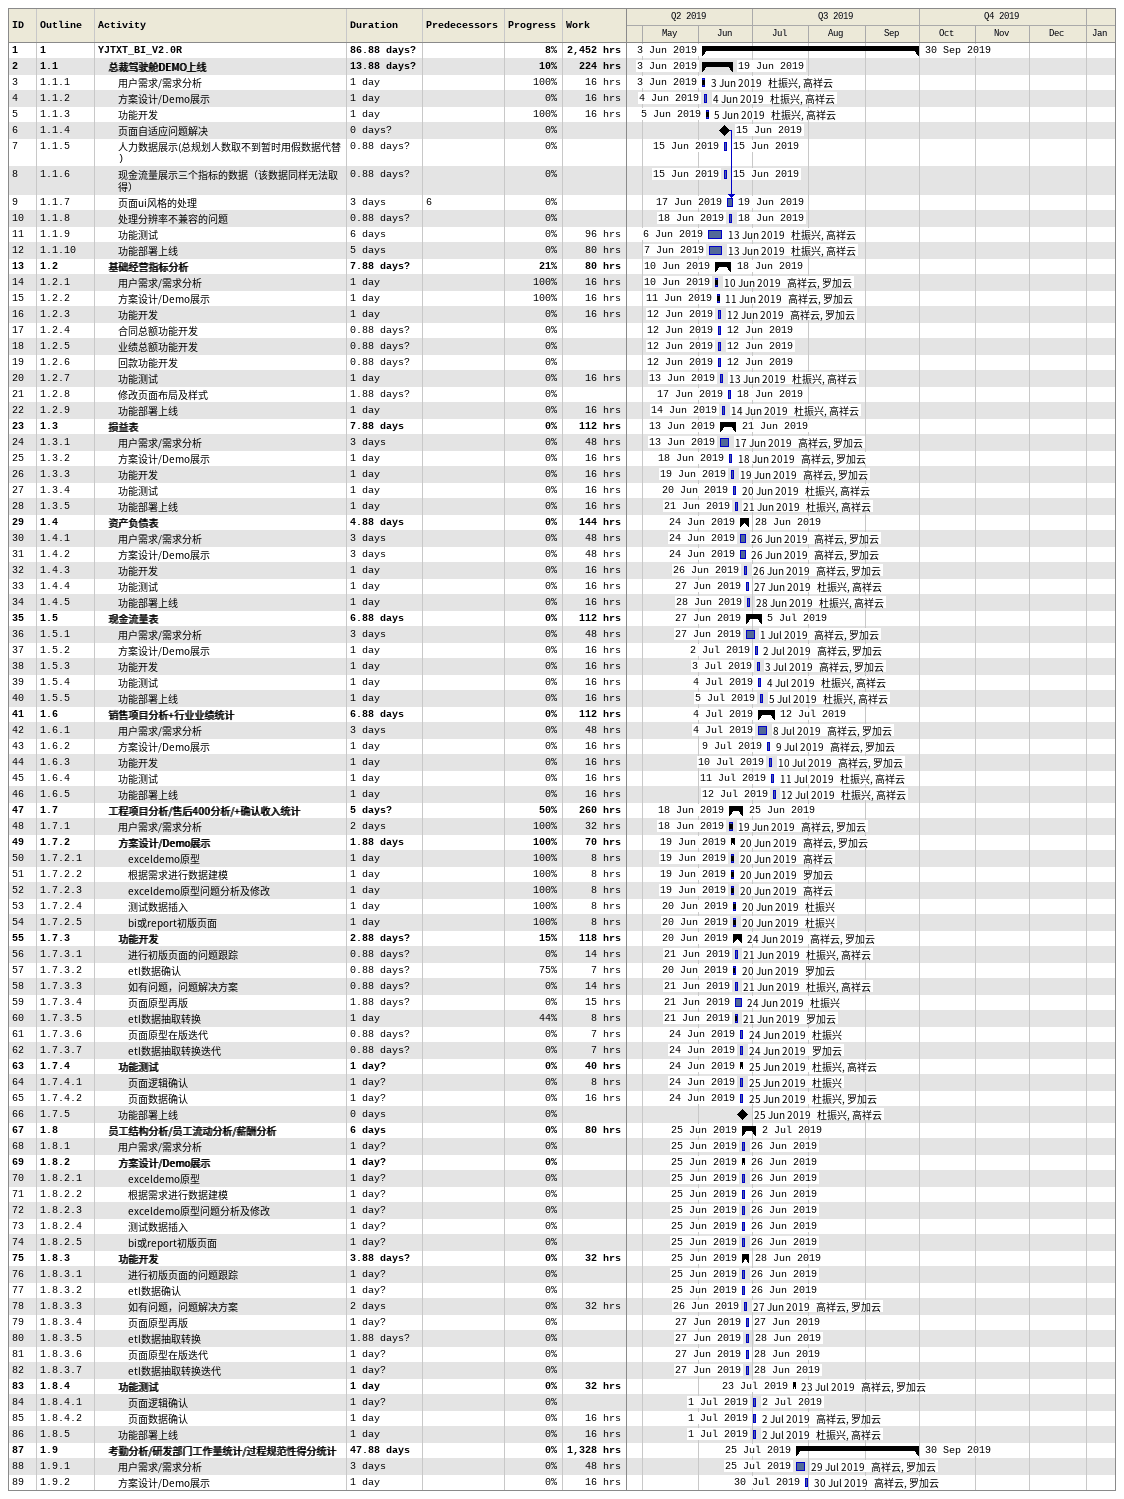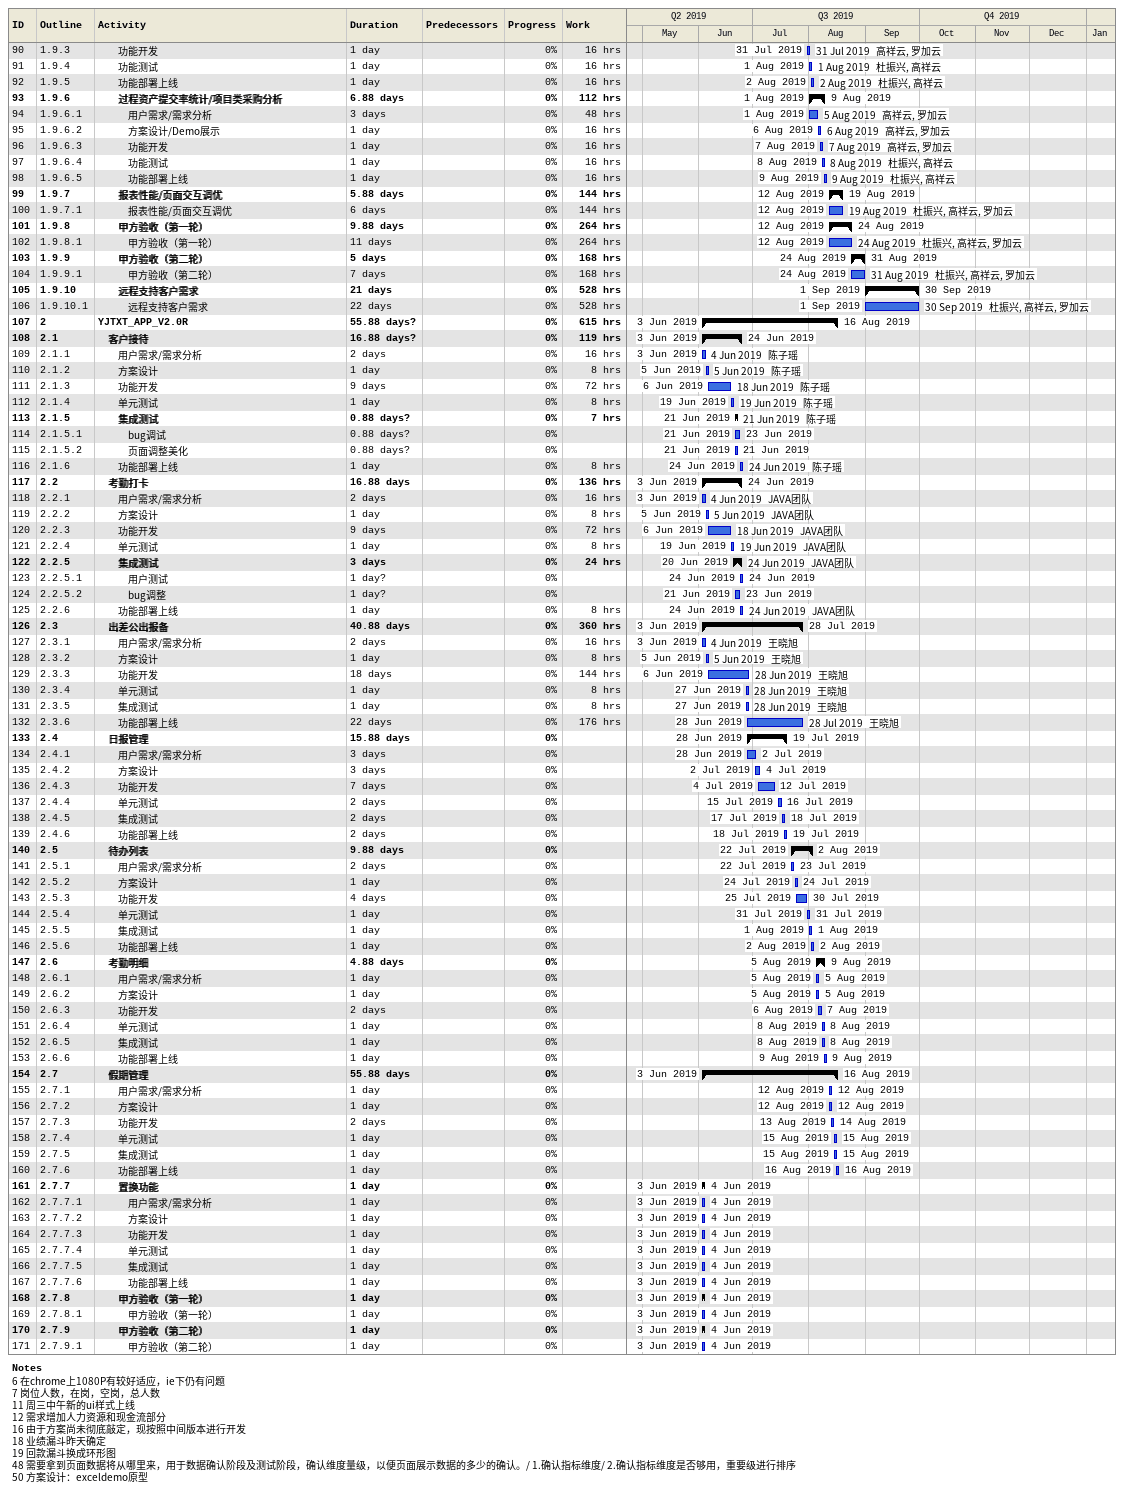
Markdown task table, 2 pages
| ID | WBS | Task | Duration | Start | Finish | Predecessors | Resources | % complete | Work (h) |
|---|---|---|---|---|---|---|---|---|---|
| 1 | 1 | **YJTXT_BI_V2.0R** | 86.88d? | 2019-06-03 | 2019-09-30 |  |  | 8 | 2452 |
| 2 | 1.1 | **总裁驾驶舱DEMO上线** | 13.88d? | 2019-06-03 | 2019-06-19 |  |  | 10 | 224 |
| 3 | 1.1.1 | 用户需求/需求分析 | 1d | 2019-06-03 | 2019-06-03 |  | 杜振兴, 高祥云 | 100 | 16 |
| 4 | 1.1.2 | 方案设计/Demo展示 | 1d | 2019-06-04 | 2019-06-04 |  | 杜振兴, 高祥云 | 0 | 16 |
| 5 | 1.1.3 | 功能开发 | 1d | 2019-06-05 | 2019-06-05 |  | 杜振兴, 高祥云 | 100 | 16 |
| 6 | 1.1.4 | 页面自适应问题解决 | 0d? | 2019-06-15 | 2019-06-15 |  |  | 0 |  |
| 7 | 1.1.5 | 人力数据展示(总规划人数取不到暂时用假数据代替) | 0.88d? | 2019-06-15 | 2019-06-15 |  |  | 0 |  |
| 8 | 1.1.6 | 现金流量展示三个指标的数据（该数据同样无法取得） | 0.88d? | 2019-06-15 | 2019-06-15 |  |  | 0 |  |
| 9 | 1.1.7 | 页面ui风格的处理 | 3d | 2019-06-17 | 2019-06-19 | 6 |  | 0 |  |
| 10 | 1.1.8 | 处理分辨率不兼容的问题 | 0.88d? | 2019-06-18 | 2019-06-18 |  |  | 0 |  |
| 11 | 1.1.9 | 功能测试 | 6d | 2019-06-06 | 2019-06-13 |  | 杜振兴, 高祥云 | 0 | 96 |
| 12 | 1.1.10 | 功能部署上线 | 5d | 2019-06-07 | 2019-06-13 |  | 杜振兴, 高祥云 | 0 | 80 |
| 13 | 1.2 | **基础经营指标分析** | 7.88d? | 2019-06-10 | 2019-06-18 |  |  | 21 | 80 |
| 14 | 1.2.1 | 用户需求/需求分析 | 1d | 2019-06-10 | 2019-06-10 |  | 高祥云, 罗加云 | 100 | 16 |
| 15 | 1.2.2 | 方案设计/Demo展示 | 1d | 2019-06-11 | 2019-06-11 |  | 高祥云, 罗加云 | 100 | 16 |
| 16 | 1.2.3 | 功能开发 | 1d | 2019-06-12 | 2019-06-12 |  | 高祥云, 罗加云 | 0 | 16 |
| 17 | 1.2.4 | 合同总额功能开发 | 0.88d? | 2019-06-12 | 2019-06-12 |  |  | 0 |  |
| 18 | 1.2.5 | 业绩总额功能开发 | 0.88d? | 2019-06-12 | 2019-06-12 |  |  | 0 |  |
| 19 | 1.2.6 | 回款功能开发 | 0.88d? | 2019-06-12 | 2019-06-12 |  |  | 0 |  |
| 20 | 1.2.7 | 功能测试 | 1d | 2019-06-13 | 2019-06-13 |  | 杜振兴, 高祥云 | 0 | 16 |
| 21 | 1.2.8 | 修改页面布局及样式 | 1.88d? | 2019-06-17 | 2019-06-18 |  |  | 0 |  |
| 22 | 1.2.9 | 功能部署上线 | 1d | 2019-06-14 | 2019-06-14 |  | 杜振兴, 高祥云 | 0 | 16 |
| 23 | 1.3 | **损益表** | 7.88d | 2019-06-13 | 2019-06-21 |  |  | 0 | 112 |
| 24 | 1.3.1 | 用户需求/需求分析 | 3d | 2019-06-13 | 2019-06-17 |  | 高祥云, 罗加云 | 0 | 48 |
| 25 | 1.3.2 | 方案设计/Demo展示 | 1d | 2019-06-18 | 2019-06-18 |  | 高祥云, 罗加云 | 0 | 16 |
| 26 | 1.3.3 | 功能开发 | 1d | 2019-06-19 | 2019-06-19 |  | 高祥云, 罗加云 | 0 | 16 |
| 27 | 1.3.4 | 功能测试 | 1d | 2019-06-20 | 2019-06-20 |  | 杜振兴, 高祥云 | 0 | 16 |
| 28 | 1.3.5 | 功能部署上线 | 1d | 2019-06-21 | 2019-06-21 |  | 杜振兴, 高祥云 | 0 | 16 |
| 29 | 1.4 | **资产负债表** | 4.88d | 2019-06-24 | 2019-06-28 |  |  | 0 | 144 |
| 30 | 1.4.1 | 用户需求/需求分析 | 3d | 2019-06-24 | 2019-06-26 |  | 高祥云, 罗加云 | 0 | 48 |
| 31 | 1.4.2 | 方案设计/Demo展示 | 3d | 2019-06-24 | 2019-06-26 |  | 高祥云, 罗加云 | 0 | 48 |
| 32 | 1.4.3 | 功能开发 | 1d | 2019-06-26 | 2019-06-26 |  | 高祥云, 罗加云 | 0 | 16 |
| 33 | 1.4.4 | 功能测试 | 1d | 2019-06-27 | 2019-06-27 |  | 杜振兴, 高祥云 | 0 | 16 |
| 34 | 1.4.5 | 功能部署上线 | 1d | 2019-06-28 | 2019-06-28 |  | 杜振兴, 高祥云 | 0 | 16 |
| 35 | 1.5 | **现金流量表** | 6.88d | 2019-06-27 | 2019-07-05 |  |  | 0 | 112 |
| 36 | 1.5.1 | 用户需求/需求分析 | 3d | 2019-06-27 | 2019-07-01 |  | 高祥云, 罗加云 | 0 | 48 |
| 37 | 1.5.2 | 方案设计/Demo展示 | 1d | 2019-07-02 | 2019-07-02 |  | 高祥云, 罗加云 | 0 | 16 |
| 38 | 1.5.3 | 功能开发 | 1d | 2019-07-03 | 2019-07-03 |  | 高祥云, 罗加云 | 0 | 16 |
| 39 | 1.5.4 | 功能测试 | 1d | 2019-07-04 | 2019-07-04 |  | 杜振兴, 高祥云 | 0 | 16 |
| 40 | 1.5.5 | 功能部署上线 | 1d | 2019-07-05 | 2019-07-05 |  | 杜振兴, 高祥云 | 0 | 16 |
| 41 | 1.6 | **销售项目分析+行业业绩统计** | 6.88d | 2019-07-04 | 2019-07-12 |  |  | 0 | 112 |
| 42 | 1.6.1 | 用户需求/需求分析 | 3d | 2019-07-04 | 2019-07-08 |  | 高祥云, 罗加云 | 0 | 48 |
| 43 | 1.6.2 | 方案设计/Demo展示 | 1d | 2019-07-09 | 2019-07-09 |  | 高祥云, 罗加云 | 0 | 16 |
| 44 | 1.6.3 | 功能开发 | 1d | 2019-07-10 | 2019-07-10 |  | 高祥云, 罗加云 | 0 | 16 |
| 45 | 1.6.4 | 功能测试 | 1d | 2019-07-11 | 2019-07-11 |  | 杜振兴, 高祥云 | 0 | 16 |
| 46 | 1.6.5 | 功能部署上线 | 1d | 2019-07-12 | 2019-07-12 |  | 杜振兴, 高祥云 | 0 | 16 |
| 47 | 1.7 | **工程项目分析/售后400分析/+确认收入统计** | 5d? | 2019-06-18 | 2019-06-25 |  |  | 50 | 260 |
| 48 | 1.7.1 | 用户需求/需求分析 | 2d | 2019-06-18 | 2019-06-19 |  | 高祥云, 罗加云 | 100 | 32 |
| 49 | 1.7.2 | **方案设计/Demo展示** | 1.88d | 2019-06-19 | 2019-06-20 |  | 高祥云, 罗加云 | 100 | 70 |
| 50 | 1.7.2.1 | exceldemo原型 | 1d | 2019-06-19 | 2019-06-20 |  | 高祥云 | 100 | 8 |
| 51 | 1.7.2.2 | 根据需求进行数据建模 | 1d | 2019-06-19 | 2019-06-20 |  | 罗加云 | 100 | 8 |
| 52 | 1.7.2.3 | exceldemo原型问题分析及修改 | 1d | 2019-06-19 | 2019-06-20 |  | 高祥云 | 100 | 8 |
| 53 | 1.7.2.4 | 测试数据插入 | 1d | 2019-06-20 | 2019-06-20 |  | 杜振兴 | 100 | 8 |
| 54 | 1.7.2.5 | bi或report初版页面 | 1d | 2019-06-20 | 2019-06-20 |  | 杜振兴 | 100 | 8 |
| 55 | 1.7.3 | **功能开发** | 2.88d? | 2019-06-20 | 2019-06-24 |  | 高祥云, 罗加云 | 15 | 118 |
| 56 | 1.7.3.1 | 进行初版页面的问题跟踪 | 0.88d? | 2019-06-21 | 2019-06-21 |  | 杜振兴, 高祥云 | 0 | 14 |
| 57 | 1.7.3.2 | etl数据确认 | 0.88d? | 2019-06-20 | 2019-06-20 |  | 罗加云 | 75 | 7 |
| 58 | 1.7.3.3 | 如有问题，问题解决方案 | 0.88d? | 2019-06-21 | 2019-06-21 |  | 杜振兴, 高祥云 | 0 | 14 |
| 59 | 1.7.3.4 | 页面原型再版 | 1.88d? | 2019-06-21 | 2019-06-24 |  | 杜振兴 | 0 | 15 |
| 60 | 1.7.3.5 | etl数据抽取转换 | 1d | 2019-06-21 | 2019-06-21 |  | 罗加云 | 44 | 8 |
| 61 | 1.7.3.6 | 页面原型在版迭代 | 0.88d? | 2019-06-24 | 2019-06-24 |  | 杜振兴 | 0 | 7 |
| 62 | 1.7.3.7 | etl数据抽取转换迭代 | 0.88d? | 2019-06-24 | 2019-06-24 |  | 罗加云 | 0 | 7 |
| 63 | 1.7.4 | **功能测试** | 1d? | 2019-06-24 | 2019-06-25 |  | 杜振兴, 高祥云 | 0 | 40 |
| 64 | 1.7.4.1 | 页面逻辑确认 | 1d? | 2019-06-24 | 2019-06-25 |  | 杜振兴 | 0 | 8 |
| 65 | 1.7.4.2 | 页面数据确认 | 1d? | 2019-06-24 | 2019-06-25 |  | 杜振兴, 罗加云 | 0 | 16 |
| 66 | 1.7.5 | 功能部署上线 | 0d | 2019-06-25 | 2019-06-25 |  | 杜振兴, 高祥云 | 0 |  |
| 67 | 1.8 | **员工结构分析/员工流动分析/薪酬分析** | 6d | 2019-06-25 | 2019-07-02 |  |  | 0 | 80 |
| 68 | 1.8.1 | 用户需求/需求分析 | 1d? | 2019-06-25 | 2019-06-26 |  |  | 0 |  |
| 69 | 1.8.2 | **方案设计/Demo展示** | 1d? | 2019-06-25 | 2019-06-26 |  |  | 0 |  |
| 70 | 1.8.2.1 | exceldemo原型 | 1d? | 2019-06-25 | 2019-06-26 |  |  | 0 |  |
| 71 | 1.8.2.2 | 根据需求进行数据建模 | 1d? | 2019-06-25 | 2019-06-26 |  |  | 0 |  |
| 72 | 1.8.2.3 | exceldemo原型问题分析及修改 | 1d? | 2019-06-25 | 2019-06-26 |  |  | 0 |  |
| 73 | 1.8.2.4 | 测试数据插入 | 1d? | 2019-06-25 | 2019-06-26 |  |  | 0 |  |
| 74 | 1.8.2.5 | bi或report初版页面 | 1d? | 2019-06-25 | 2019-06-26 |  |  | 0 |  |
| 75 | 1.8.3 | **功能开发** | 3.88d? | 2019-06-25 | 2019-06-28 |  |  | 0 | 32 |
| 76 | 1.8.3.1 | 进行初版页面的问题跟踪 | 1d? | 2019-06-25 | 2019-06-26 |  |  | 0 |  |
| 77 | 1.8.3.2 | etl数据确认 | 1d? | 2019-06-25 | 2019-06-26 |  |  | 0 |  |
| 78 | 1.8.3.3 | 如有问题，问题解决方案 | 2d | 2019-06-26 | 2019-06-27 |  | 高祥云, 罗加云 | 0 | 32 |
| 79 | 1.8.3.4 | 页面原型再版 | 1d? | 2019-06-27 | 2019-06-27 |  |  | 0 |  |
| 80 | 1.8.3.5 | etl数据抽取转换 | 1.88d? | 2019-06-27 | 2019-06-28 |  |  | 0 |  |
| 81 | 1.8.3.6 | 页面原型在版迭代 | 1d? | 2019-06-27 | 2019-06-28 |  |  | 0 |  |
| 82 | 1.8.3.7 | etl数据抽取转换迭代 | 1d? | 2019-06-27 | 2019-06-28 |  |  | 0 |  |
| 83 | 1.8.4 | **功能测试** | 1d | 2019-07-23 | 2019-07-23 |  | 高祥云, 罗加云 | 0 | 32 |
| 84 | 1.8.4.1 | 页面逻辑确认 | 1d? | 2019-07-01 | 2019-07-02 |  |  | 0 |  |
| 85 | 1.8.4.2 | 页面数据确认 | 1d | 2019-07-01 | 2019-07-02 |  | 高祥云, 罗加云 | 0 | 16 |
| 86 | 1.8.5 | 功能部署上线 | 1d | 2019-07-01 | 2019-07-02 |  | 杜振兴, 高祥云 | 0 | 16 |
| 87 | 1.9 | **考勤分析/研发部门工作量统计/过程规范性得分统计** | 47.88d | 2019-07-25 | 2019-09-30 |  |  | 0 | 1328 |
| 88 | 1.9.1 | 用户需求/需求分析 | 3d | 2019-07-25 | 2019-07-29 |  | 高祥云, 罗加云 | 0 | 48 |
| 89 | 1.9.2 | 方案设计/Demo展示 | 1d | 2019-07-30 | 2019-07-30 |  | 高祥云, 罗加云 | 0 | 16 |
| 90 | 1.9.3 | 功能开发 | 1d | 2019-07-31 | 2019-07-31 |  | 高祥云, 罗加云 | 0 | 16 |
| 91 | 1.9.4 | 功能测试 | 1d | 2019-08-01 | 2019-08-01 |  | 杜振兴, 高祥云 | 0 | 16 |
| 92 | 1.9.5 | 功能部署上线 | 1d | 2019-08-02 | 2019-08-02 |  | 杜振兴, 高祥云 | 0 | 16 |
| 93 | 1.9.6 | **过程资产提交率统计/项目类采购分析** | 6.88d | 2019-08-01 | 2019-08-09 |  |  | 0 | 112 |
| 94 | 1.9.6.1 | 用户需求/需求分析 | 3d | 2019-08-01 | 2019-08-05 |  | 高祥云, 罗加云 | 0 | 48 |
| 95 | 1.9.6.2 | 方案设计/Demo展示 | 1d | 2019-08-06 | 2019-08-06 |  | 高祥云, 罗加云 | 0 | 16 |
| 96 | 1.9.6.3 | 功能开发 | 1d | 2019-08-07 | 2019-08-07 |  | 高祥云, 罗加云 | 0 | 16 |
| 97 | 1.9.6.4 | 功能测试 | 1d | 2019-08-08 | 2019-08-08 |  | 杜振兴, 高祥云 | 0 | 16 |
| 98 | 1.9.6.5 | 功能部署上线 | 1d | 2019-08-09 | 2019-08-09 |  | 杜振兴, 高祥云 | 0 | 16 |
| 99 | 1.9.7 | **报表性能/页面交互调优** | 5.88d | 2019-08-12 | 2019-08-19 |  |  | 0 | 144 |
| 100 | 1.9.7.1 | 报表性能/页面交互调优 | 6d | 2019-08-12 | 2019-08-19 |  | 杜振兴, 高祥云, 罗加云 | 0 | 144 |
| 101 | 1.9.8 | **甲方验收（第一轮）** | 9.88d | 2019-08-12 | 2019-08-24 |  |  | 0 | 264 |
| 102 | 1.9.8.1 | 甲方验收（第一轮） | 11d | 2019-08-12 | 2019-08-24 |  | 杜振兴, 高祥云, 罗加云 | 0 | 264 |
| 103 | 1.9.9 | **甲方验收（第二轮）** | 5d | 2019-08-24 | 2019-08-31 |  |  | 0 | 168 |
| 104 | 1.9.9.1 | 甲方验收（第二轮） | 7d | 2019-08-24 | 2019-08-31 |  | 杜振兴, 高祥云, 罗加云 | 0 | 168 |
| 105 | 1.9.10 | **远程支持客户需求** | 21d | 2019-09-01 | 2019-09-30 |  |  | 0 | 528 |
| 106 | 1.9.10.1 | 远程支持客户需求 | 22d | 2019-09-01 | 2019-09-30 |  | 杜振兴, 高祥云, 罗加云 | 0 | 528 |
| 107 | 2 | **YJTXT_APP_V2.0R** | 55.88d? | 2019-06-03 | 2019-08-16 |  |  | 0 | 615 |
| 108 | 2.1 | **客户接待** | 16.88d? | 2019-06-03 | 2019-06-24 |  |  | 0 | 119 |
| 109 | 2.1.1 | 用户需求/需求分析 | 2d | 2019-06-03 | 2019-06-04 |  | 陈子瑶 | 0 | 16 |
| 110 | 2.1.2 | 方案设计 | 1d | 2019-06-05 | 2019-06-05 |  | 陈子瑶 | 0 | 8 |
| 111 | 2.1.3 | 功能开发 | 9d | 2019-06-06 | 2019-06-18 |  | 陈子瑶 | 0 | 72 |
| 112 | 2.1.4 | 单元测试 | 1d | 2019-06-19 | 2019-06-19 |  | 陈子瑶 | 0 | 8 |
| 113 | 2.1.5 | **集成测试** | 0.88d? | 2019-06-21 | 2019-06-21 |  | 陈子瑶 | 0 | 7 |
| 114 | 2.1.5.1 | bug调试 | 0.88d? | 2019-06-21 | 2019-06-23 |  |  | 0 |  |
| 115 | 2.1.5.2 | 页面调整美化 | 0.88d? | 2019-06-21 | 2019-06-21 |  |  | 0 |  |
| 116 | 2.1.6 | 功能部署上线 | 1d | 2019-06-24 | 2019-06-24 |  | 陈子瑶 | 0 | 8 |
| 117 | 2.2 | **考勤打卡** | 16.88d | 2019-06-03 | 2019-06-24 |  |  | 0 | 136 |
| 118 | 2.2.1 | 用户需求/需求分析 | 2d | 2019-06-03 | 2019-06-04 |  | JAVA团队 | 0 | 16 |
| 119 | 2.2.2 | 方案设计 | 1d | 2019-06-05 | 2019-06-05 |  | JAVA团队 | 0 | 8 |
| 120 | 2.2.3 | 功能开发 | 9d | 2019-06-06 | 2019-06-18 |  | JAVA团队 | 0 | 72 |
| 121 | 2.2.4 | 单元测试 | 1d | 2019-06-19 | 2019-06-19 |  | JAVA团队 | 0 | 8 |
| 122 | 2.2.5 | **集成测试** | 3d | 2019-06-20 | 2019-06-24 |  | JAVA团队 | 0 | 24 |
| 123 | 2.2.5.1 | 用户测试 | 1d? | 2019-06-24 | 2019-06-24 |  |  | 0 |  |
| 124 | 2.2.5.2 | bug调整 | 1d? | 2019-06-21 | 2019-06-23 |  |  | 0 |  |
| 125 | 2.2.6 | 功能部署上线 | 1d | 2019-06-24 | 2019-06-24 |  | JAVA团队 | 0 | 8 |
| 126 | 2.3 | **出差公出报备** | 40.88d | 2019-06-03 | 2019-07-28 |  |  | 0 | 360 |
| 127 | 2.3.1 | 用户需求/需求分析 | 2d | 2019-06-03 | 2019-06-04 |  | 王晓旭 | 0 | 16 |
| 128 | 2.3.2 | 方案设计 | 1d | 2019-06-05 | 2019-06-05 |  | 王晓旭 | 0 | 8 |
| 129 | 2.3.3 | 功能开发 | 18d | 2019-06-06 | 2019-06-28 |  | 王晓旭 | 0 | 144 |
| 130 | 2.3.4 | 单元测试 | 1d | 2019-06-27 | 2019-06-28 |  | 王晓旭 | 0 | 8 |
| 131 | 2.3.5 | 集成测试 | 1d | 2019-06-27 | 2019-06-28 |  | 王晓旭 | 0 | 8 |
| 132 | 2.3.6 | 功能部署上线 | 22d | 2019-06-28 | 2019-07-28 |  | 王晓旭 | 0 | 176 |
| 133 | 2.4 | **日报管理** | 15.88d | 2019-06-28 | 2019-07-19 |  |  | 0 |  |
| 134 | 2.4.1 | 用户需求/需求分析 | 3d | 2019-06-28 | 2019-07-02 |  |  | 0 |  |
| 135 | 2.4.2 | 方案设计 | 3d | 2019-07-02 | 2019-07-04 |  |  | 0 |  |
| 136 | 2.4.3 | 功能开发 | 7d | 2019-07-04 | 2019-07-12 |  |  | 0 |  |
| 137 | 2.4.4 | 单元测试 | 2d | 2019-07-15 | 2019-07-16 |  |  | 0 |  |
| 138 | 2.4.5 | 集成测试 | 2d | 2019-07-17 | 2019-07-18 |  |  | 0 |  |
| 139 | 2.4.6 | 功能部署上线 | 2d | 2019-07-18 | 2019-07-19 |  |  | 0 |  |
| 140 | 2.5 | **待办列表** | 9.88d | 2019-07-22 | 2019-08-02 |  |  | 0 |  |
| 141 | 2.5.1 | 用户需求/需求分析 | 2d | 2019-07-22 | 2019-07-23 |  |  | 0 |  |
| 142 | 2.5.2 | 方案设计 | 1d | 2019-07-24 | 2019-07-24 |  |  | 0 |  |
| 143 | 2.5.3 | 功能开发 | 4d | 2019-07-25 | 2019-07-30 |  |  | 0 |  |
| 144 | 2.5.4 | 单元测试 | 1d | 2019-07-31 | 2019-07-31 |  |  | 0 |  |
| 145 | 2.5.5 | 集成测试 | 1d | 2019-08-01 | 2019-08-01 |  |  | 0 |  |
| 146 | 2.5.6 | 功能部署上线 | 1d | 2019-08-02 | 2019-08-02 |  |  | 0 |  |
| 147 | 2.6 | **考勤明细** | 4.88d | 2019-08-05 | 2019-08-09 |  |  | 0 |  |
| 148 | 2.6.1 | 用户需求/需求分析 | 1d | 2019-08-05 | 2019-08-05 |  |  | 0 |  |
| 149 | 2.6.2 | 方案设计 | 1d | 2019-08-05 | 2019-08-05 |  |  | 0 |  |
| 150 | 2.6.3 | 功能开发 | 2d | 2019-08-06 | 2019-08-07 |  |  | 0 |  |
| 151 | 2.6.4 | 单元测试 | 1d | 2019-08-08 | 2019-08-08 |  |  | 0 |  |
| 152 | 2.6.5 | 集成测试 | 1d | 2019-08-08 | 2019-08-08 |  |  | 0 |  |
| 153 | 2.6.6 | 功能部署上线 | 1d | 2019-08-09 | 2019-08-09 |  |  | 0 |  |
| 154 | 2.7 | **假期管理** | 55.88d | 2019-06-03 | 2019-08-16 |  |  | 0 |  |
| 155 | 2.7.1 | 用户需求/需求分析 | 1d | 2019-08-12 | 2019-08-12 |  |  | 0 |  |
| 156 | 2.7.2 | 方案设计 | 1d | 2019-08-12 | 2019-08-12 |  |  | 0 |  |
| 157 | 2.7.3 | 功能开发 | 2d | 2019-08-13 | 2019-08-14 |  |  | 0 |  |
| 158 | 2.7.4 | 单元测试 | 1d | 2019-08-15 | 2019-08-15 |  |  | 0 |  |
| 159 | 2.7.5 | 集成测试 | 1d | 2019-08-15 | 2019-08-15 |  |  | 0 |  |
| 160 | 2.7.6 | 功能部署上线 | 1d | 2019-08-16 | 2019-08-16 |  |  | 0 |  |
| 161 | 2.7.7 | **置换功能** | 1d | 2019-06-03 | 2019-06-04 |  |  | 0 |  |
| 162 | 2.7.7.1 | 用户需求/需求分析 | 1d | 2019-06-03 | 2019-06-04 |  |  | 0 |  |
| 163 | 2.7.7.2 | 方案设计 | 1d | 2019-06-03 | 2019-06-04 |  |  | 0 |  |
| 164 | 2.7.7.3 | 功能开发 | 1d | 2019-06-03 | 2019-06-04 |  |  | 0 |  |
| 165 | 2.7.7.4 | 单元测试 | 1d | 2019-06-03 | 2019-06-04 |  |  | 0 |  |
| 166 | 2.7.7.5 | 集成测试 | 1d | 2019-06-03 | 2019-06-04 |  |  | 0 |  |
| 167 | 2.7.7.6 | 功能部署上线 | 1d | 2019-06-03 | 2019-06-04 |  |  | 0 |  |
| 168 | 2.7.8 | **甲方验收（第一轮）** | 1d | 2019-06-03 | 2019-06-04 |  |  | 0 |  |
| 169 | 2.7.8.1 | 甲方验收（第一轮） | 1d | 2019-06-03 | 2019-06-04 |  |  | 0 |  |
| 170 | 2.7.9 | **甲方验收（第二轮）** | 1d | 2019-06-03 | 2019-06-04 |  |  | 0 |  |
| 171 | 2.7.9.1 | 甲方验收（第二轮） | 1d | 2019-06-03 | 2019-06-04 |  |  | 0 |  |

Notes
- 6: 在chrome上1080P有较好适应，ie下仍有问题
- 7: 岗位人数，在岗，空岗，总人数
- 11: 周三中午新的ui样式上线
- 12: 需求增加人力资源和现金流部分
- 16: 由于方案尚未彻底敲定，现按照中间版本进行开发
- 18: 业绩漏斗昨天确定
- 19: 回款漏斗换成环形图
- 48: 需要拿到页面数据将从哪里来，用于数据确认阶段及测试阶段，确认维度量级，以便页面展示数据的多少的确认。/ 1.确认指标维度/ 2.确认指标维度是否够用，重要级进行排序
- 50: 方案设计：exceldemo原型
